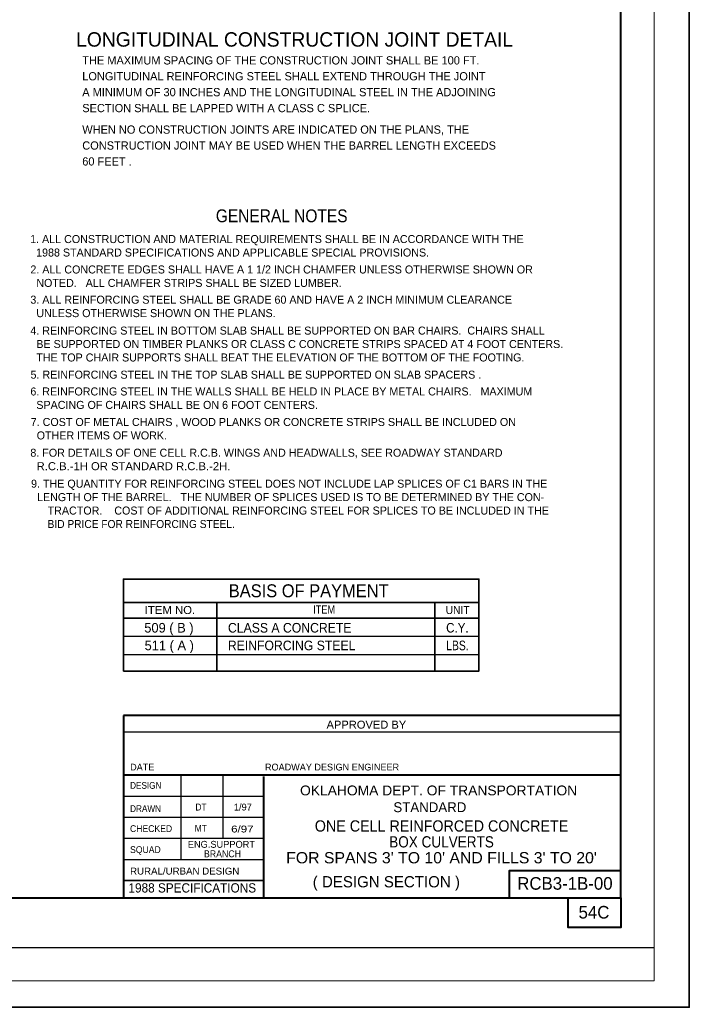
# Model space of a CAD drawing. Extents: x -68 to 301, y 5 to 276.
# Drawn here: x 199.8 to 300.9, y 5.2 to 154.4 of the extents above; entities that cross this region are included whole.
import ezdxf
from ezdxf.enums import TextEntityAlignment as Align

# ---------------------------------------------------------------- set-up
doc = ezdxf.new("R2010")
doc.units = 0
doc.header["$LTSCALE"] = 0.5
for name, color, linetype, lineweight in [('1', 7, 'Continuous', 25), ('2', 7, 'Continuous', 40), ('25', 7, 'Continuous', 25), ('26', 7, 'Continuous', 35), ('3', 7, 'Continuous', 13)]:
    doc.layers.add(name, color=color, linetype=linetype, lineweight=lineweight)

msp = doc.modelspace()

# ---------------------------------------------------------------- linework, layer by layer
at = {"layer": '1', "lineweight": 13}
for p, q in [((295.6227, 9.2107), (295.6227, 239.2107)), ((-64.3773, 9.2107), (295.6227, 9.2107))]:
    msp.add_line(p, q, dxfattribs=at)
at = {"layer": '1', "lineweight": 40}
for p, q in [((290.6227, 21.7108), (290.6227, 226.7107)), ((-34.3772, 21.7108), (290.6227, 21.7108))]:
    msp.add_line(p, q, dxfattribs=at)
at = {"layer": '1'}
msp.add_line((-49.3772, 14.2107), (295.6227, 14.2107), dxfattribs=at)
at = {"layer": '1', "lineweight": 35}
msp.add_lwpolyline([(-68.3591, 5.1962), (300.9274, 5.1962), (300.9274, 276.3265), (-68.3591, 276.3265)], close=True, dxfattribs=at)
at = {"layer": '25', "lineweight": 40}
for p, q in [((215.4852, 49.3066), (215.4852, 24.3416)), ((290.3802, 49.3066), (215.4852, 49.3066)), ((215.4852, 40.3191), (290.3802, 40.3191)), ((236.6586, 40.0883), (236.6586, 21.8149)), ((215.4952, 24.3416), (215.4952, 21.8174))]:
    msp.add_line(p, q, dxfattribs=at)
at = {"layer": '25'}
for p, q in [((215.4952, 46.8099), (290.3902, 46.8099)), ((224.1536, 40.3507), (224.1536, 27.5691)), ((230.4744, 40.3191), (230.4744, 30.7324)), ((215.4952, 37.1232), (236.6652, 37.1232)), ((215.4952, 33.9282), (236.6652, 33.9282)), ((215.4952, 30.7324), (236.6444, 30.7324)), ((215.4952, 27.5374), (236.6444, 27.5374))]:
    msp.add_line(p, q, dxfattribs=at)
at = {"layer": '25', "lineweight": 35}
msp.add_line((215.4952, 24.3416), (236.6611, 24.3416), dxfattribs=at)
at = {"layer": '25', "lineweight": 40}
for points in [[(290.6586, 25.8141), (273.7186, 25.8141), (273.7186, 21.8199)], [(290.6211, 21.7174), (290.6211, 17.2241), (282.6319, 17.2241), (282.6319, 21.7174)]]:
    msp.add_lwpolyline(points, dxfattribs=at)
at = {"layer": '26'}
for p, q in [((215.4027, 66.3641), (269.1586, 66.3641)), ((229.6052, 56.0016), (229.6052, 66.2507)), ((262.4836, 56.0016), (262.4836, 66.3641)), ((215.5569, 63.9849), (269.1586, 63.9849))]:
    msp.add_line(p, q, dxfattribs=at)
at = {"layer": '26', "lineweight": 25}
for p, q in [((215.4761, 61.2916), (269.1586, 61.2916)), ((215.5569, 58.5082), (269.1586, 58.5082))]:
    msp.add_line(p, q, dxfattribs=at)
at = {"layer": '26'}
msp.add_lwpolyline([(215.4761, 56.0016), (269.1586, 56.0016), (269.1586, 69.9024), (215.4761, 69.9024)], close=True, dxfattribs=at)

# ---------------------------------------------------------------- texts
at = {"layer": '1'}
for s, height, p in [('509 ( B )', 1.452, (222.3544, 61.8224)), ('511 ( A )', 1.452, (222.4015, 59.1541)), ('( DESIGN SECTION )', 1.7, (255.1857, 23.3157))]:
    msp.add_text(s, height=height, dxfattribs=at).set_placement(p, align=Align.CENTER)
for s, width, p in [('CLASS A CONCRETE', 0.95, (240.5961, 61.8224)), ('C.Y.', 0.9, (265.9165, 61.8224)), ('REINFORCING STEEL', 0.95, (240.8832, 59.1541)), ('LBS.', 0.8, (265.9248, 59.1541))]:
    msp.add_text(s, height=1.452, dxfattribs=dict(at, width=width)).set_placement(p, align=Align.CENTER)
for s, width, p in [('DT', 0.9, (226.3594, 34.9274)), ('MT', 0.9, (226.2561, 31.7149)), ('6/97', 1.25, (231.7452, 31.6116))]:
    msp.add_text(s, height=1.042, dxfattribs=dict(at, width=width)).set_placement(p)
msp.add_text('1/97', height=1.042, dxfattribs=at).set_placement((232.1594, 34.9274))
at = {"layer": '2'}
for s, width, p in [('ONE CELL REINFORCED CONCRETE', 0.95, (263.5198, 31.7441)), ('BOX CULVERTS', 0.9, (263.5198, 29.3441)), ("FOR SPANS 3' TO 10' AND FILLS 3' TO 20'", 1.05, (263.5202, 26.9441))]:
    msp.add_text(s, height=1.7, dxfattribs=dict(at, width=width)).set_placement(p, align=Align.CENTER)
at = {"layer": '25'}
for s, height, width, p in [('APPROVED BY', 1.196, 1.05, (246.1527, 47.3091)), ('DESIGN', 1.025, 0.9, (216.4944, 38.2124)), ('OKLAHOMA DEPT. OF TRANSPORTATION', 1.486, 1.05, (242.1569, 37.2207)), ('DRAWN', 1.025, 0.9, (216.4944, 34.6974)), ('CHECKED', 1.025, 0.95, (216.4744, 31.6816)), ('SQUAD', 1.025, 0.95, (216.4844, 28.5057)), ('BRANCH', 1.042, 0.95, (227.6436, 27.8624)), ('RURAL/URBAN DESIGN', 1.042, 1.05, (216.4844, 25.2499)), ('1988 SPECIFICATIONS', 1.4, 0.95, (216.2428, 22.5358))]:
    msp.add_text(s, height=height, dxfattribs=dict(at, width=width)).set_placement(p)
for s, height, p in [('DATE', 1.025, (216.4944, 40.9791)), ('ROADWAY DESIGN ENGINEER', 1.025, (236.8577, 40.9791)), ('STANDARD', 1.498, (256.2477, 34.6816)), ('ENG.SUPPORT', 1.042, (225.2069, 29.2982))]:
    msp.add_text(s, height=height, dxfattribs=at).set_placement(p)
for s, p in [('RCB3-1B-00', (282.1552, 22.9616)), ('54C', (286.5415, 18.6074))]:
    msp.add_text(s, height=1.9, dxfattribs=at).set_placement(p, align=Align.CENTER)
at = {"layer": '26'}
for s, height, width, p in [('BASIS OF PAYMENT', 1.955, 0.95, (231.3869, 67.1616)), ('ITEM NO.', 1.222, 1.05, (218.6927, 64.6216)), ('ITEM', 1.222, 0.85, (244.1302, 64.7024)), ('UNIT', 1.222, 0.95, (264.1444, 64.6216))]:
    msp.add_text(s, height=height, dxfattribs=dict(at, width=width)).set_placement(p)
at = {"layer": '3'}
for s, height, p in [('LONGITUDINAL CONSTRUCTION JOINT DETAIL', 2.177, (208.3353, 150.3766)), ('THE MAXIMUM SPACING OF THE CONSTRUCTION JOINT SHALL BE 100 FT.', 1.242, (209.2636, 147.6824)), ('LONGITUDINAL REINFORCING STEEL SHALL EXTEND THROUGH THE JOINT', 1.242, (209.2636, 145.2782)), ('A MINIMUM OF 30 INCHES AND THE LONGITUDINAL STEEL IN THE ADJOINING', 1.242, (209.2636, 142.8757)), ('SECTION SHALL BE LAPPED WITH A CLASS C SPLICE.', 1.242, (209.2636, 140.4724)), ('WHEN NO CONSTRUCTION JOINTS ARE INDICATED ON THE PLANS, THE ', 1.242, (209.2636, 137.2174)), ('CONSTRUCTION JOINT MAY BE USED WHEN THE BARREL LENGTH EXCEEDS', 1.242, (209.2636, 134.8141)), ('60 FEET . ', 1.242, (209.2636, 132.4108)), ('1. ALL CONSTRUCTION AND MATERIAL REQUIREMENTS SHALL BE IN ACCORDANCE WITH THE ', 1.21, (201.3944, 120.6907)), ('  1988 STANDARD SPECIFICATIONS AND APPLICABLE SPECIAL PROVISIONS.', 1.21, (201.3944, 118.6582)), ('2. ALL CONCRETE EDGES SHALL HAVE A 1 1/2 INCH CHAMFER UNLESS OTHERWISE SHOWN OR ', 1.21, (201.4269, 116.0941)), ('  NOTED.   ALL CHAMFER STRIPS SHALL BE SIZED LUMBER.', 1.21, (201.4269, 114.0616)), ('3. ALL REINFORCING STEEL SHALL BE GRADE 60 AND HAVE A 2 INCH MINIMUM CLEARANCE ', 1.21, (201.4269, 111.5282)), ('  UNLESS OTHERWISE SHOWN ON THE PLANS.', 1.21, (201.4269, 109.4966)), ('4. REINFORCING STEEL IN BOTTOM SLAB SHALL BE SUPPORTED ON BAR CHAIRS.  CHAIRS SHALL ', 1.21, (201.4269, 106.8591)), ('  BE SUPPORTED ON TIMBER PLANKS OR CLASS C CONCRETE STRIPS SPACED AT 4 FOOT CENTERS. ', 1.21, (201.4269, 104.8266)), ('  THE TOP CHAIR SUPPORTS SHALL BEAT THE ELEVATION OF THE BOTTOM OF THE FOOTING.', 1.21, (201.4269, 102.7949)), ('5. REINFORCING STEEL IN THE TOP SLAB SHALL BE SUPPORTED ON SLAB SPACERS .', 1.21, (201.4511, 100.1983)), ('6. REINFORCING STEEL IN THE WALLS SHALL BE HELD IN PLACE BY METAL CHAIRS.   MAXIMUM ', 1.21, (201.4269, 97.6582)), ('  SPACING OF CHAIRS SHALL BE ON 6 FOOT CENTERS.', 1.21, (201.4269, 95.6249)), ('7. COST OF METAL CHAIRS , WOOD PLANKS OR CONCRETE STRIPS SHALL BE INCLUDED ON ', 1.21, (201.4836, 93.0449)), ('  OTHER ITEMS OF WORK.', 1.21, (201.4836, 91.0132)), ('8. FOR DETAILS OF ONE CELL R.C.B. WINGS AND HEADWALLS, SEE ROADWAY STANDARD ', 1.21, (201.4269, 88.3991)), ('9. THE QUANTITY FOR REINFORCING STEEL DOES NOT INCLUDE LAP SPLICES OF C1 BARS IN THE ', 1.21, (201.5311, 83.7216)), ('  LENGTH OF THE BARREL.   THE NUMBER OF SPLICES USED IS TO BE DETERMINED BY THE CON-', 1.21, (201.5311, 81.6891)), ('TRACTOR.    COST OF ADDITIONAL REINFORCING STEEL FOR SPLICES TO BE INCLUDED IN THE ', 1.21, (204.0319, 79.6574))]:
    msp.add_text(s, height=height, dxfattribs=at).set_placement(p)
for s, height, width, p in [('GENERAL NOTES', 1.944, 0.9, (229.4352, 123.8357)), ('  R.C.B.-1H OR STANDARD R.C.B.-2H.', 1.21, 1.05, (201.4269, 86.3666)), ('BID PRICE FOR REINFORCING STEEL.', 1.21, 0.95, (204.0319, 77.6257))]:
    msp.add_text(s, height=height, dxfattribs=dict(at, width=width)).set_placement(p)

doc.saveas('drawing.dxf')
